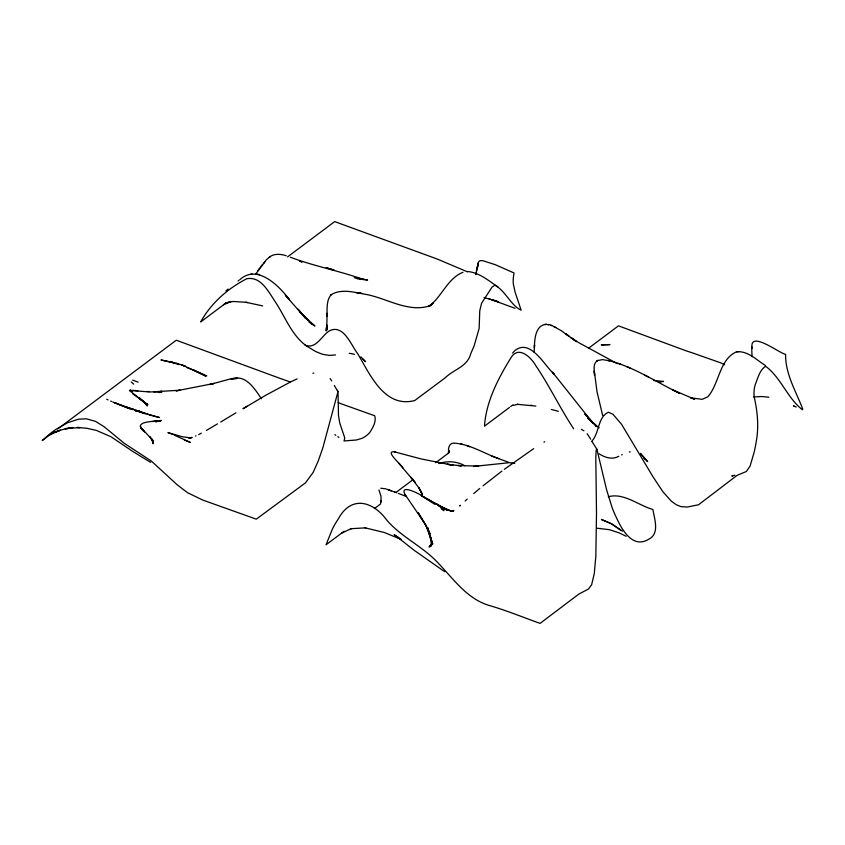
<?xml version="1.0" encoding="UTF-8"?>
<svg xmlns="http://www.w3.org/2000/svg" width="845" height="845" viewBox="0 0 845 845"><rect width="100%" height="100%" fill="white"/><g stroke="black" fill="none" stroke-linecap="round" stroke-linejoin="round"><path stroke-width="1.27" d="M428.257 306.545L433.327 303.101L428.257 306.545L431.32 305.277C409.857 313.4 388.436 299.088 367.459 294.683C355.808 292.729 341.412 288.008 330.839 294.926L331.367 294.461C326.075 300.144 327.395 309.069 326.867 316.294L327.099 313.21L326.698 330.131L326.762 325.895L326.128 330.944C326.899 327.353 325.885 328.325 327.522 326.202M381.232 500.641L381.106 501.941L380.947 496.121L378.951 490.015M534.103 352.217L534.547 345.035L534.399 347.686C534.505 339.257 535.455 324.797 546.588 324.258L545.3 324.586L545.912 324.427M431.763 541.508L431.573 545.088L431.045 537.568L432.006 544.465L427.623 527.597L432.714 544.011L426.017 525.579L418.117 512.598L426.017 525.579L430.063 533.955L425.13 524.016L405.04 494.505L405.938 496.353L398.312 493.364M146.734 404.375L146.681 404.966L146.798 403.741M431.679 541.328L431.225 545.764L432.334 542.004L430.369 546.736L432.344 543.303M161.722 392.492L161.12 390.855M477.974 265.605L475.767 274.562L476.179 273.104M381.19 501.043L380.577 502.944M476.348 271.097L478.365 262.489M448.272 453.1L448.927 450.406L448.727 452.688C447.871 448.663 449.096 442.41 454.568 443.171C470.264 444.29 484.174 453.511 498.772 458.666M476.855 269.375L478.576 261.908L479.664 260.894A73.008 10.161 33.5 0 1 483.108 260.788L495.191 264.654L513.982 272.935L513.264 278.417A29.596 25.265 -69.8 0 0 513.39 284.364L515.08 292.053L521.122 310.168C511.373 306.059 505.268 290.617 494.948 285.198L492.075 287.025L481.618 303.186L479.759 310.738L479.147 328.388L474.235 345.478A118.902 101.474 -69.8 0 1 470.887 353.263C467.803 366.487 454.272 369.17 445.632 377.398A126.053 107.579 -69.8 0 1 442.03 380.187L414.705 400.551C384.686 408.336 370.121 374.779 357.889 353.97C351.076 345.33 343.767 323.91 329.571 330.733C321.776 335.402 316.526 348.953 305.774 345.436C291.103 334.419 284.828 315.893 274.783 301.084C268.425 291.493 260.651 276.03 246.772 278.755C228.044 288.229 210.891 303.355 200.677 321.945L225.678 303.228M160.36 421.116L160.74 420.546M255.76 273.97L262.753 264.654L260.767 266.767M327.459 326.286L326.265 328.251L327.279 326.73M263.83 263.418L266.207 259.911L270.22 256.51L269.365 257.133C274.129 253.278 280.889 254.007 286.349 255.76M257.968 270.654L259.753 267.971M265.003 261.549L261.316 266.186M432.217 543.134L429.091 547.021L432.048 543.525M512.63 353.083L513.232 352.354M591.521 441.491C599.57 433.379 597.415 417.335 608.379 412.233L612.9 414.198L621.455 424.137L652.921 476.643L662.829 491.684L671.363 501.201L676.359 504.782L680.912 506.62L687.122 507.063L698.498 504.782L737.083 475.365L746.378 471.489L750.043 466.186L754.258 451.885A149.597 127.669 -69.8 0 0 756.169 441.914C759.011 427.031 757.553 411.906 754.268 397.245A25.984 22.181 -69.8 0 1 755.198 384.771C757.785 378.423 759.592 370.036 765.612 366.255C780.843 377.409 787.35 398.058 802.465 409.804L802.75 409.022C795.895 391.235 785.343 374.018 785.575 354.319C779.882 353.654 748.881 329.392 752.145 348.32M513.834 351.668L514.447 351.045M596.876 360.868L598.038 360.34C592.546 362.885 594.352 370.554 594.563 375.286L594.288 371.008L597.045 391.9L602.675 415.508M460.335 505.289L459.659 505.965L460.134 505.532M431.119 304.612C442.474 294.789 448.399 277.994 463.007 272.27M592.134 441.777L596.887 449.191L596.211 449.836L595.799 457.61L596.507 513.19L595.831 556.285L594.31 573.406L591.616 584.803L588.49 589.018L578.74 594.151L540.071 623.388C523.013 617.304 506.261 610.365 488.822 605.358C467.137 598.725 453.68 579.311 438.745 563.689C423.429 546.62 401.459 537.42 386.566 519.865C372.92 501.169 351.129 495.075 338.391 518.809A159.156 74.455 80.3 0 0 332.423 529.002L326.043 544.782L344.179 531.209M465.162 501.011L467.232 499.089M473.77 493.564L479.738 488.452M225.932 290.902L228.023 289.085M515.112 350.421C530.554 338.222 544.793 366.033 554.024 374.05L552.461 372.138L592.979 423.144L584.867 414.05L596.802 426.524L587.697 418.085L599.126 427.845M483.076 485.769L501.877 471.119M238.068 280.973L238.977 280.286M49.929 434.805L60.344 430.189L52.559 432.841L42.25 440.551L47.669 435.682A174.007 89.866 -78.9 0 1 56.087 429.26L67.494 422.775L78.574 419.204L86.338 418.793L95.665 421.423L104.104 426.714L124.088 443.181L151.361 461.074L177.207 484.798L187.442 492.646L202.642 500.018L256.278 519.157L305.499 482.854L313.157 472.397L318.206 461.064L322.874 447.755L338.032 391.478L338.475 415.244L339.732 422.944L344.76 437.932L344.031 440.953L356.421 439.991L362.23 438.249A25.445 21.716 -69.8 0 0 365.462 436.358L367.438 434.826A17.682 15.094 -69.8 0 0 370.226 431.806C373.12 427.158 376.479 421.38 374.705 415.751L341.454 403.889A147.6 10.33 13.6 0 1 338.158 402.484M57.703 428.985L58.992 428.014M60.291 427.052L176.267 340.218L278.554 377.831A509.429 35.659 13.6 0 0 285.705 380.377L290.606 382.098M287.564 256.901L334.694 221.612L436.696 258.845A206.856 28.772 33.5 0 1 444.312 262.034L467.507 271.858M374.388 508.595L380.683 503.873M396.294 492.191L413.458 479.337M435.661 462.711L448.97 452.751M509.493 407.438L484.47 426.176C486.234 400.794 498.582 377.652 511.753 356.484C519.696 345.763 531.589 358.111 535.941 365.864C549.651 386.133 560.129 408.367 573.649 428.753M510.686 406.551L512.947 404.861M588.785 348.077L618.487 325.843L685.57 350.612A490.068 100.808 40.3 0 0 691.918 352.714L720.299 362.706A136.51 28.075 40.3 0 1 724.609 364.713M504.328 469.302L533.649 448.663M239.885 279.621C257.503 263.682 279.209 286.064 289.529 299.743L285.335 295.222L305.309 317.995L298 309.185L306.999 319.431L299.975 311.72L308.594 320.836L301.813 314.129L314.963 326.033L310.823 322.864L313.062 324.765L310.78 323.392M159.399 392.587L161.046 391.636L159.071 392.048M543.979 442.178L544.698 441.734M220.756 422.004L235.913 412.825M247.141 406.318L243.011 408.726L266.006 395.122L290.923 381.739M217.492 423.884L206.412 430.411M201.3 433.179L198.702 434.605M341.496 533.216L351.552 528.505L350.918 528.706L365.843 527.84L365.051 527.829L384.232 532.456L401.449 539.575M597.404 360.625L602.517 359.621L609.826 360.857L607.988 360.403M618.772 456.247C612.498 460.007 604.83 457.599 599.168 453.807M452.54 510.982L453.997 510.443L453.3 510.623M291.409 381.528L297.06 378.898M159.325 421.275L161.173 420.419L155.628 421.803L159.969 420.757C154.043 421.581 130.922 421.053 144.632 431.89L140.893 427.591L153.346 440.91L149.639 436.622L153.367 442.284L151.846 439.094L153.209 443.815L152.618 440.646M195.491 436.083L196.008 435.84M621.645 454.895L622.247 454.631M223.418 304.686L230.664 301.749L225.594 303.006L233.199 301.454L246.328 302.33M608.305 496.754C623.737 492.434 638.493 505.458 652.879 509.45C654.431 519.031 659.987 533.713 648.633 539.3A33.018 28.181 -69.8 0 1 645.189 540.958C631.553 546.314 621.677 529.128 617.051 518.988A140.059 119.525 -69.8 0 1 612.287 508.099L606.689 490.132L596.887 449.191M52.559 432.841L62.773 429.503L72.945 427.528L65.149 428.679L79.979 427.57L77.244 427.454L86.803 428.278L96.161 430.327L111.033 436.759L133.352 451.832L150.642 462.373M190.537 437.847L192.142 437.414L190.326 437.773M438.671 463.588C447.248 460.694 456.997 461.19 464.898 465.775M734.875 475.165L731.781 476.052L733.122 475.672M513.411 405.368L518.069 404.29L517.425 404.322L535.836 406.075M765.454 365.526C756.602 360.086 747.846 350.622 736.587 351.795C719.253 359.273 719.348 383.788 707.804 396.844L702.153 399.326L690.629 397.815L694.674 399.252L672.8 389.904L679.475 393.263C656.206 382.077 634.289 367.11 609.013 360.657M659.142 382.236L663.536 381.433L653.85 380.472M250.659 274.266L251.99 274.033M312.904 373.268L313.854 373.099M629.335 451.959L630.254 451.853M188.646 438.059L190.959 437.868L182.552 436.823L167.923 432.587L172.327 434.214M335.518 354.921L329.307 355.418L322.346 354.256L315.386 351.404L305.024 345.035M753.645 396.96L761.82 396.516L768.834 397.224M508.289 462.806L473.707 466.419L478.619 466.176L458.18 465.489L461.37 465.827L447.153 464.275L453.142 465.32M736.587 351.795L738.931 351.573M380.778 488.241L385.447 488.79M155.036 421.285L158.184 421.032L152.364 421.486M441.132 463.24L443.72 463.134M159.325 392.027L153.6 391.9M597.109 528.22L609.562 529.72L619.248 532.931L626.166 536.279M549.398 324.66L547.571 324.575L548.764 324.733M132.063 390.327L134.207 390.464L133.626 390.422M349.249 353.347L351.277 353.58M134.799 390.496L136.763 390.643M146.766 391.436L149.132 391.615M137.112 390.665L137.819 390.728M132.285 391.108L130.299 390.496L150.188 391.985L180.112 390.221L176.14 390.886L213.965 383.461L209.887 384.517L229.924 379.056L237.498 378.38L231.076 378.93C245.81 373.923 254.493 388.605 261.39 398.703M357.15 278.765L367.586 280.033L354.245 277.435L363.646 279.547C339.563 270.928 314.16 266.196 290.3 257.207M395.777 452.043L394.52 451.874L421.211 458.951L452.888 465.236M360.245 293.173L356.484 292.623L362.399 293.511M514.003 463.176L512.176 462.891L514.742 463.313M467.961 271.541C479.464 272.692 488.621 280.73 497.885 286.909M511.975 462.849L513.823 463.155M351.594 353.632L354.435 354.382M531.875 405.378L530.85 405.209M395.133 451.959C383.028 449.878 403.128 466.229 402.801 467.834M245.832 302.257L262.689 305.901M247.543 302.563L246.93 302.447M256.848 274.012L259.542 274.625M460.958 443.995L462.648 444.385M130.299 390.496L132.338 391.003L131.112 390.686M551.32 409.445L558.376 411.325M484.016 297.514L498.613 301.866L493.469 300.112M450.491 510.76L453.29 511.468L449.455 510.412M149.1 414.853L150.252 415.17M149.966 415.085L159.378 417.525L149.142 414.525M145.71 413.902L138.633 411.747M552.714 325.811L550.253 325.082L552.197 325.758M144.041 413.395L143.238 413.163M386.323 489.054L394.942 492.065M174.123 362.991L160.972 359.959L176.626 363.202L185.625 366.434L181.179 364.596M332.201 269.534L326.181 267.696L334.493 270.231M488.748 298.665L515.017 308.288M145.34 413.321L141.992 412.254L145.182 413.268M146.1 413.564L150.579 415.001M146.248 413.606L147.727 414.082M135.739 410.216L141.622 412.117L137.302 410.733L140.038 411.599L138.443 411.082M136.457 411.029L135.02 410.554M116.747 403.614L116.082 403.34L137.217 410.681M174.25 363.001L171.313 362.019L173.478 362.758M136.446 411.029L135.2 410.607M131.102 408.663L133.605 409.519L126.581 407.121M445.674 509.165L450.48 510.824L439.305 505.69M621.128 364.396L618.012 363.287M175.644 363.487L179.003 364.67M131.25 409.233L132.433 409.645M129.75 408.684L128.303 408.156L130.246 408.864M186.829 367.512L193.653 370.057M491.251 455.899L511.489 463.366M173.975 434.964L189.988 442.273M132.612 380.081L138.126 382.162M126.37 407.427L127.806 407.966L122.747 406.012L125.905 407.237M184.474 440.118L190.209 442.294M388.267 489.72L391.246 490.903M116.008 403.287L116.61 403.561M467.074 445.769L469.64 446.762M119.145 404.586L117.297 403.836L122.673 405.98M113.98 402.474L115.849 403.234L115.163 402.959M182.985 365.357L205.821 376.141L193.22 369.856L206.814 375.888M394.097 491.727L396.706 492.751M120.909 405.294L120.001 404.924M122.219 405.811L121.342 405.463M115.269 403.012L116.335 403.445M114.339 402.632L114.487 402.695M630.127 368.061L626.663 366.582M113.716 402.368L112.734 401.956M794.036 406.065L793.444 405.822L796.275 407.058M581.36 429.355L583.906 430.76M111.561 401.459L110.674 401.069M644.386 375.022L648.242 376.902M441.713 507.074L443.783 508.025M596.602 426.535L595.218 425.764L596.253 426.239M555.947 327.501L553.612 326.423L561.122 330.606L576.448 341.655L570.787 337.43L578.286 342.394L617.325 363.699M108.065 399.907L106.713 399.241M421.328 495.434L447.005 510.053M438.692 505.373L421.771 495.952L434.837 504.349M421.676 495.614C419.131 493.913 398.217 482.875 405.547 495.561M438.428 505.838L443.002 508.373M400.752 539.047L394.171 534.674L398.28 537.705M308.974 322.082L310.643 323.096M334.821 434.679L335.845 435.344M337.884 436.707L338.908 437.393M569.203 336.225L565.558 333.69L568.326 335.613M444.692 571.695L413.892 550.116L396.928 536.702M622.469 531.188L611.981 523.995L601.429 519.485L611.136 523.646L620.811 530.269M132.612 393.654L147.907 404.882L129.401 390.559M139.858 398.956L147.252 404.597L139.626 398.101L147.178 405.262L145.562 403.276L147.231 405.991L146.586 404.09L146.713 405.167M443.023 509.894L441.164 508.299L443.995 510.75M131.292 381.982L133.711 384.116M362.516 358.808L365.589 361.702L360.889 356.854M643.89 457.853L647.682 461.655L640.563 453.353M398.914 463.44L415.244 482.601L410.913 477.277L419.447 488.611L422.278 494.114L418.75 487.576L422.289 494.737M643.541 457.24L645.147 459.067L640.975 454.24M587.095 433.812L588.416 435.576M330.131 378.602L331.726 380.937M336.68 389.566L338.137 391.626M588.807 436.147L590.687 439.231M336.764 389.693L334.314 385.489M751.997 356.77L751.712 346.661M326.751 325.388L326.878 329.814L326.74 324.871M129.813 390.316L130.711 390.305L129.813 390.316M603.15 344.813L601.26 344.918L609.974 344.58L603.15 344.813M301.961 261.908L299.637 261.158L301.961 261.908M312.661 324.448L311.942 324.047L312.661 324.448M446.699 509.873L436.569 504.021L446.656 509.873M141.168 428.035L140.439 426.471L141.168 428.035"/></g></svg>
